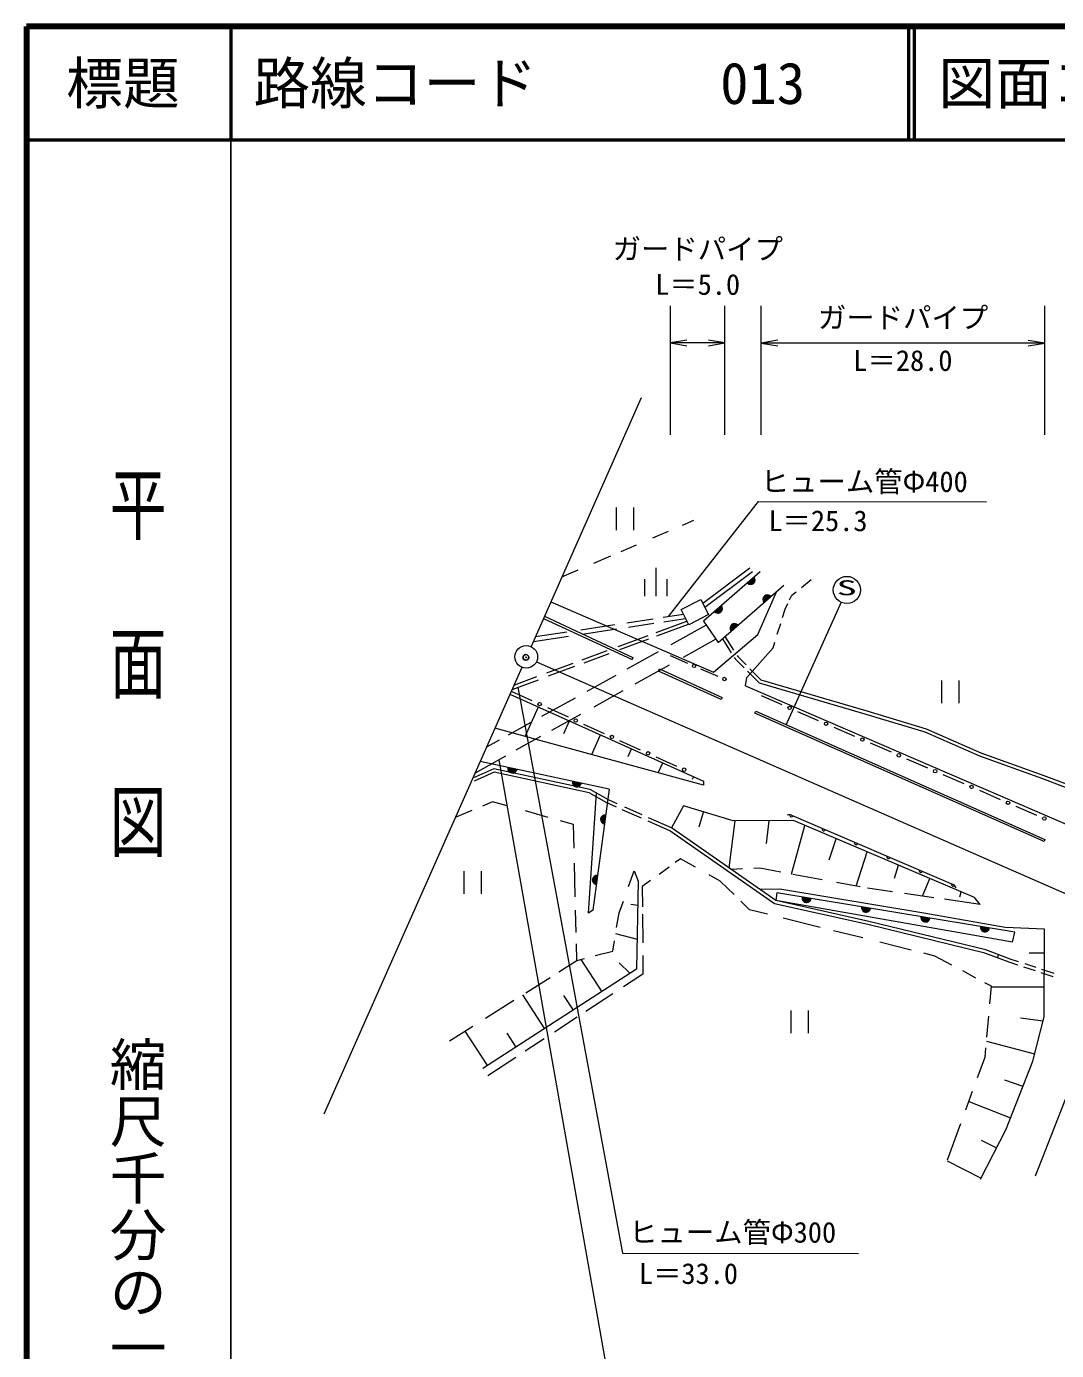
# Model space of a CAD drawing. Units: millimetres, scale not verified. Extents: x 40000 to 680000, y 20000 to 380000.
# Drawn here: x 40000 to 130782, y 263277 to 380000 of the extents above; entities that cross this region are included whole.
import ezdxf
from ezdxf.enums import TextEntityAlignment as Align

# ---------------------------------------------------------------- set-up
doc = ezdxf.new("R2010")
doc.units = ezdxf.units.MM
doc.header["$LTSCALE"] = 1000
doc.header["$PDMODE"] = 32
doc.header["$PDSIZE"] = 500
for name, color, linetype, lineweight in [('M-BGD', 7, 'Continuous', 13), ('M-TTL', 2, 'Continuous', 140), ('M-TTL-BAND', 7, 'Continuous', 25), ('M-TTL-FRAM', 7, 'Continuous', 13), ('M-TTL-LINE', 7, 'Continuous', 50), ('M-TTL-TXT', 7, 'Continuous', 13)]:
    doc.layers.add(name, color=color, linetype=linetype, lineweight=lineweight)
doc.layers.add('M-OTRS', color=6, linetype='Continuous')
doc.styles.add('@ＭＳ ゴシック', font='')
doc.styles.add('ＭＳ ゴシック', font='')
doc.styles.get('@ＭＳ ゴシック').set_extended_font_data('@MS Gothic')
doc.styles.get('ＭＳ ゴシック').set_extended_font_data('MS Gothic')

# ---------------------------------------------------------------- blocks, each defined once
blk = doc.blocks.new('open_arrow')
at = {"color": 0, "linetype": 'Continuous', "lineweight": -2}
blk.add_lwpolyline([(7.5, 1.25), (0, 0), (7.5, -1.25)], dxfattribs=at)

msp = doc.modelspace()

# ---------------------------------------------------------------- linework, layer by layer
at = {"layer": 'M-BGD'}
for p, q in [((92010, 335607), (92012, 337607)), ((93512, 337605), (93510, 335605)), ((97808, 336038), (98816, 336471)), ((95190, 334912), (96574, 335507)), ((92422, 333721), (93776, 334304)), ((90015, 332686), (91505, 333326)), ((87187, 331469), (88631, 332090)), ((95470, 332287), (95468, 329787)), ((99597, 329156), (103739, 332283)), ((104667, 331919), (99668, 327576)), ((99783, 328795), (103980, 331964)), ((94469, 331288), (94468, 329788)), ((96468, 329786), (96469, 331286)), ((100964, 325694), (106742, 330749)), ((108295, 330547), (109158, 331246)), ((86215, 329274), (100556, 323082)), ((97693, 328591), (99428, 329484)), ((99428, 329484), (100114, 328150)), ((104466, 326389), (106140, 330223)), ((107258, 329459), (107454, 329866)), ((107454, 329866), (107822, 330164)), ((85653, 328005), (93455, 324379)), ((96100, 327917), (97900, 328188)), ((98379, 327257), (97693, 328591)), ((100114, 328150), (98379, 327257)), ((106630, 327894), (106861, 328633)), ((106861, 328633), (107101, 329132)), ((85572, 327823), (93371, 324197)), ((88854, 326824), (91842, 327275)), ((88968, 326437), (91988, 326892)), ((92898, 327434), (95223, 327785)), ((93056, 327053), (95280, 327389)), ((95485, 326570), (98213, 327579)), ((95551, 326274), (98352, 327310)), ((96166, 327522), (98093, 327813)), ((99912, 327221), (96800, 325493)), ((99668, 327576), (100964, 325694)), ((106174, 326433), (106470, 327382)), ((84671, 325789), (87759, 326255)), ((84863, 326223), (87628, 326640)), ((92150, 325336), (94787, 326312)), ((92309, 325075), (94862, 326019)), ((100767, 325980), (97873, 324373)), ((100556, 323082), (104466, 326389)), ((101332, 326016), (102112, 324793)), ((101560, 326215), (102327, 325014)), ((105797, 325229), (105953, 325726)), ((88969, 324159), (91171, 324974)), ((89137, 323901), (91347, 324719)), ((95682, 324872), (92912, 323333)), ((96734, 324534), (98264, 323875)), ((102622, 324553), (102686, 324452)), ((103476, 322615), (105797, 325229)), ((85868, 323012), (88188, 323870)), ((86001, 322741), (88339, 323606)), ((93455, 324379), (93371, 324197)), ((96652, 323695), (93617, 322009)), ((95711, 323176), (95794, 323358)), ((95794, 323358), (101309, 320848)), ((99412, 323381), (100941, 322722)), ((102378, 324378), (102451, 324263)), ((102451, 324263), (103265, 323448)), ((102686, 324452), (103417, 323720)), ((103751, 323385), (104724, 322410)), ((82796, 321555), (85122, 322416)), ((82965, 321938), (84994, 322688)), ((91939, 322793), (89398, 321382)), ((101227, 320666), (95711, 323176)), ((103372, 321865), (103476, 322615)), ((103544, 323168), (104566, 322144)), ((104724, 322410), (114057, 319664)), ((120672, 320336), (120673, 322336)), ((122173, 322335), (122172, 320335)), ((82614, 321144), (99682, 313478)), ((82726, 321397), (84545, 320572)), ((92561, 321422), (90009, 320005)), ((103372, 321865), (131825, 309579)), ((104566, 322144), (113971, 319376)), ((104742, 321017), (106575, 320222)), ((83959, 317417), (85127, 320016)), ((88344, 320796), (85399, 319160)), ((85910, 319952), (87730, 319127)), ((101309, 320848), (101227, 320666)), ((88828, 319349), (86261, 317923)), ((87365, 317679), (87863, 318787)), ((104201, 319454), (104282, 319637)), ((129679, 308137), (104201, 319454)), ((104282, 319637), (129761, 308320)), ((107949, 319625), (109782, 318829)), ((113971, 319376), (119179, 317804)), ((114057, 319664), (119283, 318086)), ((99682, 313115), (81287, 318148)), ((84448, 318632), (82458, 317527)), ((89095, 318508), (90914, 317682)), ((89817, 315814), (90600, 317558)), ((111156, 318232), (112988, 317437)), ((119179, 317804), (124001, 315690)), ((119283, 318086), (124113, 315968)), ((81667, 317087), (80540, 316461)), ((85310, 317395), (83140, 316190)), ((92279, 317063), (94099, 316238)), ((93033, 315652), (93336, 316328)), ((114363, 316840), (116195, 316044)), ((82207, 315672), (79532, 314186)), ((91360, 312751), (79977, 315192)), ((95463, 315619), (97283, 314793)), ((117570, 315448), (119402, 314652)), ((124001, 315690), (129547, 313695)), ((124113, 315968), (129651, 313977)), ((81188, 314570), (79332, 313735)), ((81221, 314256), (79455, 313461)), ((89690, 312737), (81188, 314570)), ((89581, 312453), (81221, 314256)), ((95674, 314212), (96073, 315099)), ((120776, 314055), (122609, 313259)), ((98711, 313650), (98810, 313870)), ((99682, 313478), (99682, 313115)), ((129547, 313695), (131778, 312849)), ((129651, 313977), (131941, 313108)), ((81082, 311657), (80192, 311279)), ((82356, 311298), (81082, 311657)), ((89543, 301847), (90244, 312420)), ((91152, 311555), (89581, 312453)), ((91287, 311822), (89690, 312737)), ((91360, 312751), (89918, 302096)), ((92060, 311478), (91287, 311822)), ((123983, 312663), (125816, 311867)), ((79241, 310874), (77792, 310259)), ((85966, 310280), (83967, 310843)), ((91990, 311181), (91152, 311555)), ((94195, 310199), (92496, 310956)), ((94254, 310501), (92731, 311180)), ((97902, 311281), (96850, 309345)), ((102271, 309960), (97902, 311281)), ((99286, 309454), (99677, 310745)), ((127190, 311270), (129022, 310475)), ((88215, 309646), (87057, 309972)), ((88266, 307565), (88215, 309646)), ((96702, 309082), (94791, 309934)), ((96850, 309345), (94823, 310247)), ((106052, 302945), (96850, 309345)), ((101925, 305816), (102459, 309961)), ((107606, 309988), (102271, 309960)), ((105226, 307981), (105459, 309977)), ((107419, 310466), (121663, 304348)), ((107436, 305266), (108586, 309572)), ((123540, 303218), (107606, 309988)), ((105929, 302665), (96702, 309082)), ((110747, 306544), (111347, 308399)), ((129761, 308320), (129679, 308137)), ((113113, 304210), (114108, 307226)), ((88372, 303283), (88299, 306247)), ((96631, 305896), (95751, 305255)), ((97636, 306627), (97174, 306292)), ((98955, 305887), (97636, 306627)), ((116512, 304931), (116869, 306052)), ((78578, 303539), (78580, 305539)), ((80080, 305538), (80078, 303538)), ((93066, 304183), (93567, 305579)), ((93567, 305579), (93917, 304667)), ((93917, 304667), (93770, 296882)), ((95008, 304715), (94267, 304175)), ((101141, 304661), (100160, 305211)), ((102367, 303466), (101141, 304661)), ((103108, 305728), (102107, 305688)), ((104628, 305788), (104094, 305767)), ((106489, 305442), (104628, 305788)), ((110126, 304765), (107528, 305248)), ((118975, 303338), (119630, 304879)), ((94267, 304175), (94282, 302391)), ((106396, 303934), (104655, 303917)), ((106131, 303611), (106052, 302945)), ((127096, 300161), (106131, 303611)), ((119102, 301831), (106396, 303934)), ((113473, 304143), (111396, 304529)), ((116339, 303719), (114125, 304039)), ((119966, 303195), (117396, 303566)), ((122268, 303271), (122391, 303706)), ((92231, 301863), (92604, 302899)), ((93269, 302621), (93877, 302552)), ((103733, 302134), (102953, 302895)), ((114163, 300820), (105929, 302665)), ((114231, 301112), (106052, 302945)), ((126912, 299272), (106052, 302945)), ((124057, 302603), (120906, 303059)), ((124057, 302603), (123540, 303218)), ((88450, 300122), (88402, 302088)), ((89918, 302096), (89543, 301847)), ((92015, 300568), (92231, 301863)), ((94287, 301734), (94308, 299227)), ((105316, 301739), (103733, 302134)), ((109953, 300580), (106695, 301394)), ((126254, 300570), (119102, 301831)), ((91925, 300035), (93821, 299553)), ((113701, 299644), (111124, 300288)), ((124452, 298305), (114163, 300820)), ((124540, 298593), (114231, 301112)), ((129711, 300421), (126254, 300570)), ((126912, 299272), (127096, 300161)), ((129704, 292699), (129711, 300421)), ((88511, 297658), (88475, 299121)), ((91668, 298497), (91816, 299382)), ((117984, 298574), (115216, 299266)), ((86931, 296662), (88511, 297658)), ((88511, 297658), (89192, 297839)), ((88855, 297749), (90699, 294897)), ((90132, 298089), (91668, 298497)), ((94317, 298108), (94331, 296461)), ((120071, 298053), (119101, 298295)), ((121554, 297258), (120071, 298053)), ((126609, 297509), (124452, 298305)), ((126708, 297792), (124540, 298593)), ((125581, 297888), (125678, 298172)), ((127423, 297556), (126708, 297792)), ((128381, 298336), (129709, 298335)), ((93770, 296882), (80228, 288127)), ((92231, 297452), (93219, 296525)), ((123683, 296116), (122526, 296737)), ((127382, 297254), (126609, 297509)), ((128935, 296741), (127892, 297086)), ((128976, 297044), (128016, 297361)), ((130475, 296234), (129423, 296581)), ((130575, 296517), (129493, 296873)), ((83999, 294815), (86140, 296164)), ((94331, 296461), (92604, 295329)), ((125048, 295384), (124475, 295691)), ((124908, 293836), (125048, 295384)), ((125044, 295339), (129706, 295335)), ((80467, 292589), (82961, 294161)), ((83721, 294639), (85661, 291639)), ((87333, 294578), (88180, 293268)), ((91674, 294720), (89302, 293166)), ((107393, 291242), (107395, 293242)), ((108895, 293241), (108893, 291241)), ((77284, 290584), (79332, 291874)), ((88523, 292655), (86529, 291349)), ((124642, 290908), (124810, 292761)), ((127618, 292607), (129610, 292339)), ((128680, 288778), (129704, 292699)), ((78644, 291441), (80622, 288381)), ((82337, 291255), (83141, 290010)), ((85634, 290762), (83953, 289660)), ((124482, 289142), (124556, 289955)), ((124609, 290545), (128852, 289436)), ((83129, 289121), (80648, 287495)), ((123827, 287348), (124482, 289142)), ((126330, 282805), (128680, 288778)), ((126189, 287151), (127812, 286573)), ((128938, 278679), (132341, 287387)), ((122782, 284488), (123384, 286135)), ((123051, 285223), (126714, 283782)), ((121179, 280098), (122347, 283297)), ((124075, 278376), (126330, 282805)), ((124153, 281817), (125489, 281154)), ((121143, 280001), (124128, 278481))]:
    msp.add_line(p, q, dxfattribs=at)
for centre in [(98838, 323628), (101515, 322475), (85228, 320262), (107262, 319923), (88412, 318817), (110469, 318531), (91597, 317373), (113676, 317138), (94781, 315928), (116882, 315746), (97966, 314484), (120089, 314353), (123296, 312961), (126503, 311569), (129710, 310176)]:
    msp.add_circle(centre, 150, dxfattribs=at)
for centre, radius, start, end in [((103822, 331205), 400, 220.98074, 40.98074), ((103822, 331205), 400, 220.98074, 40.98074), ((103822, 331205), 350, 220.98074, 40.98074), ((103822, 331205), 300, 220.98074, 40.98074), ((103822, 331205), 250, 220.98074, 40.98074), ((103822, 331205), 200, 220.98074, 40.98074), ((103822, 331205), 150, 220.98074, 40.98074), ((103822, 331205), 100, 220.98074, 40.98074), ((103822, 331205), 50, 220.98074, 40.98074), ((105297, 329486), 400, 41.18471, 221.18471), ((105297, 329486), 400, 41.18471, 221.18471), ((105297, 329486), 350, 41.18471, 221.18471), ((105297, 329486), 300, 41.18471, 221.18471), ((105297, 329486), 250, 41.18471, 221.18471), ((105297, 329486), 200, 41.18471, 221.18471), ((105297, 329486), 150, 41.18471, 221.18471), ((105297, 329486), 100, 41.18471, 221.18471), ((105297, 329486), 50, 41.18471, 221.18471), ((100940, 328685), 400, 220.98074, 40.98074), ((100940, 328685), 400, 220.98074, 40.98074), ((100940, 328685), 350, 220.98074, 40.98074), ((100940, 328685), 300, 220.98074, 40.98074), ((100940, 328685), 250, 220.98074, 40.98074), ((100940, 328685), 200, 220.98074, 40.98074), ((100940, 328685), 150, 220.98074, 40.98074), ((100940, 328685), 100, 220.98074, 40.98074), ((100940, 328685), 50, 220.98074, 40.98074), ((102408, 326958), 400, 41.18471, 221.18471), ((102408, 326958), 400, 41.18471, 221.18471), ((102408, 326958), 350, 41.18471, 221.18471), ((102408, 326958), 300, 41.18471, 221.18471), ((102408, 326958), 250, 41.18471, 221.18471), ((102408, 326958), 200, 41.18471, 221.18471), ((102408, 326958), 150, 41.18471, 221.18471), ((102408, 326958), 100, 41.18471, 221.18471), ((102408, 326958), 50, 41.18471, 221.18471), ((82823, 314582), 400, 167.89731, 347.89731), ((82823, 314582), 400, 167.89731, 347.89731), ((82823, 314582), 350, 167.89731, 347.89731), ((82823, 314582), 300, 167.89731, 347.89731), ((82823, 314582), 250, 167.89731, 347.89731), ((82823, 314582), 200, 167.89731, 347.89731), ((82823, 314582), 150, 167.89731, 347.89731), ((82823, 314582), 100, 167.89731, 347.89731), ((82823, 314582), 50, 167.89731, 347.89731), ((88514, 313362), 400, 167.89731, 347.89731), ((88514, 313362), 400, 167.89731, 347.89731), ((88514, 313362), 350, 167.89731, 347.89731), ((88514, 313362), 300, 167.89731, 347.89731), ((88514, 313362), 250, 167.89731, 347.89731), ((88514, 313362), 200, 167.89731, 347.89731), ((88514, 313362), 150, 167.89731, 347.89731), ((88514, 313362), 100, 167.89731, 347.89731), ((88514, 313362), 50, 167.89731, 347.89731), ((90999, 310087), 400, 82.29276, 262.29276), ((90999, 310087), 400, 82.29276, 262.29276), ((107221, 310006), 500, 66.75465, 111.75465), ((107419, 310466), 150, 156.75465, 336.75465), ((90999, 310087), 350, 82.29276, 262.29276), ((90999, 310087), 300, 82.29276, 262.29276), ((90999, 310087), 250, 82.29276, 262.29276), ((90999, 310087), 200, 82.29276, 262.29276), ((90999, 310087), 150, 82.29276, 262.29276), ((90999, 310087), 100, 82.29276, 262.29276), ((90999, 310087), 50, 82.29276, 262.29276), ((110267, 309242), 150, 156.75465, 336.75465), ((113116, 308019), 150, 156.75465, 336.75465), ((115965, 306795), 150, 156.75465, 336.75465), ((90278, 304760), 400, 82.29276, 262.29276), ((90278, 304760), 400, 82.29276, 262.29276), ((90278, 304760), 350, 82.29276, 262.29276), ((90278, 304760), 300, 82.29276, 262.29276), ((90278, 304760), 250, 82.29276, 262.29276), ((90278, 304760), 200, 82.29276, 262.29276), ((90278, 304760), 150, 82.29276, 262.29276), ((90278, 304760), 100, 82.29276, 262.29276), ((90278, 304760), 50, 82.29276, 262.29276), ((118814, 305571), 150, 156.75465, 336.75465), ((121663, 304348), 150, 156.75465, 336.75465), ((121465, 303888), 500, 21.75465, 66.75465), ((108752, 303180), 400, 170.65399, 350.65399), ((108752, 303180), 400, 170.65399, 350.65399), ((108752, 303180), 350, 170.65399, 350.65399), ((108752, 303180), 300, 170.65399, 350.65399), ((108752, 303180), 250, 170.65399, 350.65399), ((108752, 303180), 200, 170.65399, 350.65399), ((108752, 303180), 150, 170.65399, 350.65399), ((108752, 303180), 100, 170.65399, 350.65399), ((108752, 303180), 50, 170.65399, 350.65399), ((113993, 302317), 400, 170.65399, 350.65399), ((113993, 302317), 400, 170.65399, 350.65399), ((113993, 302317), 350, 170.65399, 350.65399), ((113993, 302317), 300, 170.65399, 350.65399), ((113993, 302317), 250, 170.65399, 350.65399), ((113993, 302317), 200, 170.65399, 350.65399), ((113993, 302317), 150, 170.65399, 350.65399), ((113993, 302317), 100, 170.65399, 350.65399), ((113993, 302317), 50, 170.65399, 350.65399), ((119234, 301455), 400, 170.65399, 350.65399), ((119234, 301455), 400, 170.65399, 350.65399), ((119234, 301455), 350, 170.65399, 350.65399), ((119234, 301455), 300, 170.65399, 350.65399), ((119234, 301455), 250, 170.65399, 350.65399), ((119234, 301455), 200, 170.65399, 350.65399), ((119234, 301455), 150, 170.65399, 350.65399), ((119234, 301455), 100, 170.65399, 350.65399), ((119234, 301455), 50, 170.65399, 350.65399), ((124476, 300592), 400, 170.65399, 350.65399), ((124476, 300592), 400, 170.65399, 350.65399), ((124476, 300592), 350, 170.65399, 350.65399), ((124476, 300592), 300, 170.65399, 350.65399), ((124476, 300592), 250, 170.65399, 350.65399), ((124476, 300592), 200, 170.65399, 350.65399), ((124476, 300592), 150, 170.65399, 350.65399), ((124476, 300592), 100, 170.65399, 350.65399), ((124476, 300592), 50, 170.65399, 350.65399)]:
    msp.add_arc(centre, radius, start, end, dxfattribs=at)
at = {"layer": 'M-OTRS'}
msp.add_point((84019, 324385), dxfattribs=at)
at = {"layer": 'M-TTL'}
for p, q in [((40000, 380000), (40000, 20000)), ((680000, 380000), (40000, 380000))]:
    msp.add_line(p, q, dxfattribs=at)
at = {"layer": 'M-TTL-BAND'}
msp.add_line((58000, 370000), (58000, 20000), dxfattribs=at)
at = {"layer": 'M-TTL-FRAM'}
for p, q in [((96750, 344014), (96760, 355387)), ((101543, 344010), (101552, 355384)), ((104754, 344007), (104764, 355381)), ((129738, 343987), (129747, 355361)), ((101549, 352098), (96757, 352102)), ((129744, 352075), (104761, 352096)), ((96590, 327991), (104513, 338111)), ((104513, 338111), (124603, 338094)), ((111801, 329237), (106947, 318453)), ((83317, 321748), (92539, 271849)), ((81619, 315345), (91362, 260302)), ((92539, 271849), (113336, 271832))]:
    msp.add_line(p, q, dxfattribs=at)
msp.add_circle((112311, 330324), 1200, dxfattribs=at)
at = {"layer": 'M-TTL-LINE'}
for p, q in [((58000, 380000), (58000, 370000)), ((117750, 380000), (117750, 370000)), ((118250, 380000), (118250, 370000)), ((40000, 370000), (680000, 370000))]:
    msp.add_line(p, q, dxfattribs=at)
at = {"layer": 'M-TTL-LINE', "color": 2, "lineweight": 13}
msp.add_line((84943, 323984), (174695, 284644), dxfattribs=at)
at = {"layer": 'M-TTL-TXT', "color": 3}
for p, q in [((94185, 347268), (84475, 325346)), ((83659, 323504), (66218, 284126))]:
    msp.add_line(p, q, dxfattribs=at)
msp.add_circle((84049, 324433), 1000, dxfattribs=at)

# ---------------------------------------------------------------- block references
at = {"layer": 'M-TTL-FRAM', "xscale": 193, "yscale": 193}
for p in [(96757, 352102), (104761, 352096)]:
    msp.add_blockref('open_arrow', p, dxfattribs=at)
at = {"layer": 'M-TTL-FRAM', "xscale": 193, "yscale": 193, "rotation": 180}
for p in [(101549, 352098), (129744, 352075)]:
    msp.add_blockref('open_arrow', p, dxfattribs=at)

# ---------------------------------------------------------------- texts
at = {"layer": 'M-TTL-BAND', "style": '@ＭＳ ゴシック', "width": 1.4}
msp.add_text('平  面  図', height=3666, rotation=270, dxfattribs=at).set_placement((49777, 306475), align=Align.MIDDLE_RIGHT)
at = {"layer": 'M-TTL-BAND', "style": '@ＭＳ ゴシック'}
msp.add_text('縮尺千分の一', height=3666, rotation=270, dxfattribs=at).set_placement((49777, 261030), align=Align.MIDDLE_RIGHT)
at = {"layer": 'M-TTL-FRAM', "style": 'ＭＳ ゴシック'}
for s, p in [('ガードパイプ', (91659, 358926)), ('L＝5.0', (95406, 355798)), ('ガードパイプ', (109753, 352872)), ('L＝28.0', (112875, 349091)), ('ヒューム管Φ400', (104712, 338424)), ('L＝25.3', (105388, 334965)), ('ヒューム管Φ300', (93113, 272247)), ('L＝33.0', (93973, 268601))]:
    msp.add_text(s, height=1833, rotation=359.953, dxfattribs=at).set_placement(p, align=Align.BOTTOM_LEFT)
at = {"layer": 'M-TTL-FRAM', "style": 'ＭＳ ゴシック', "width": 2}
msp.add_text('S', height=1320, rotation=359.953, dxfattribs=at).set_placement((111391, 329462), align=Align.BOTTOM_LEFT)
at = {"layer": 'M-TTL-TXT', "style": 'ＭＳ ゴシック'}
msp.add_text('標題', height=3666, dxfattribs=at).set_placement((48500, 375000), align=Align.MIDDLE_CENTER)
for s, p in [('路線コード', (60000, 375000)), ('図面コード', (120380, 375000)), ('013', (101142, 375000))]:
    msp.add_text(s, height=3666, dxfattribs=at).set_placement(p, align=Align.MIDDLE_LEFT)

doc.saveas('drawing.dxf')
